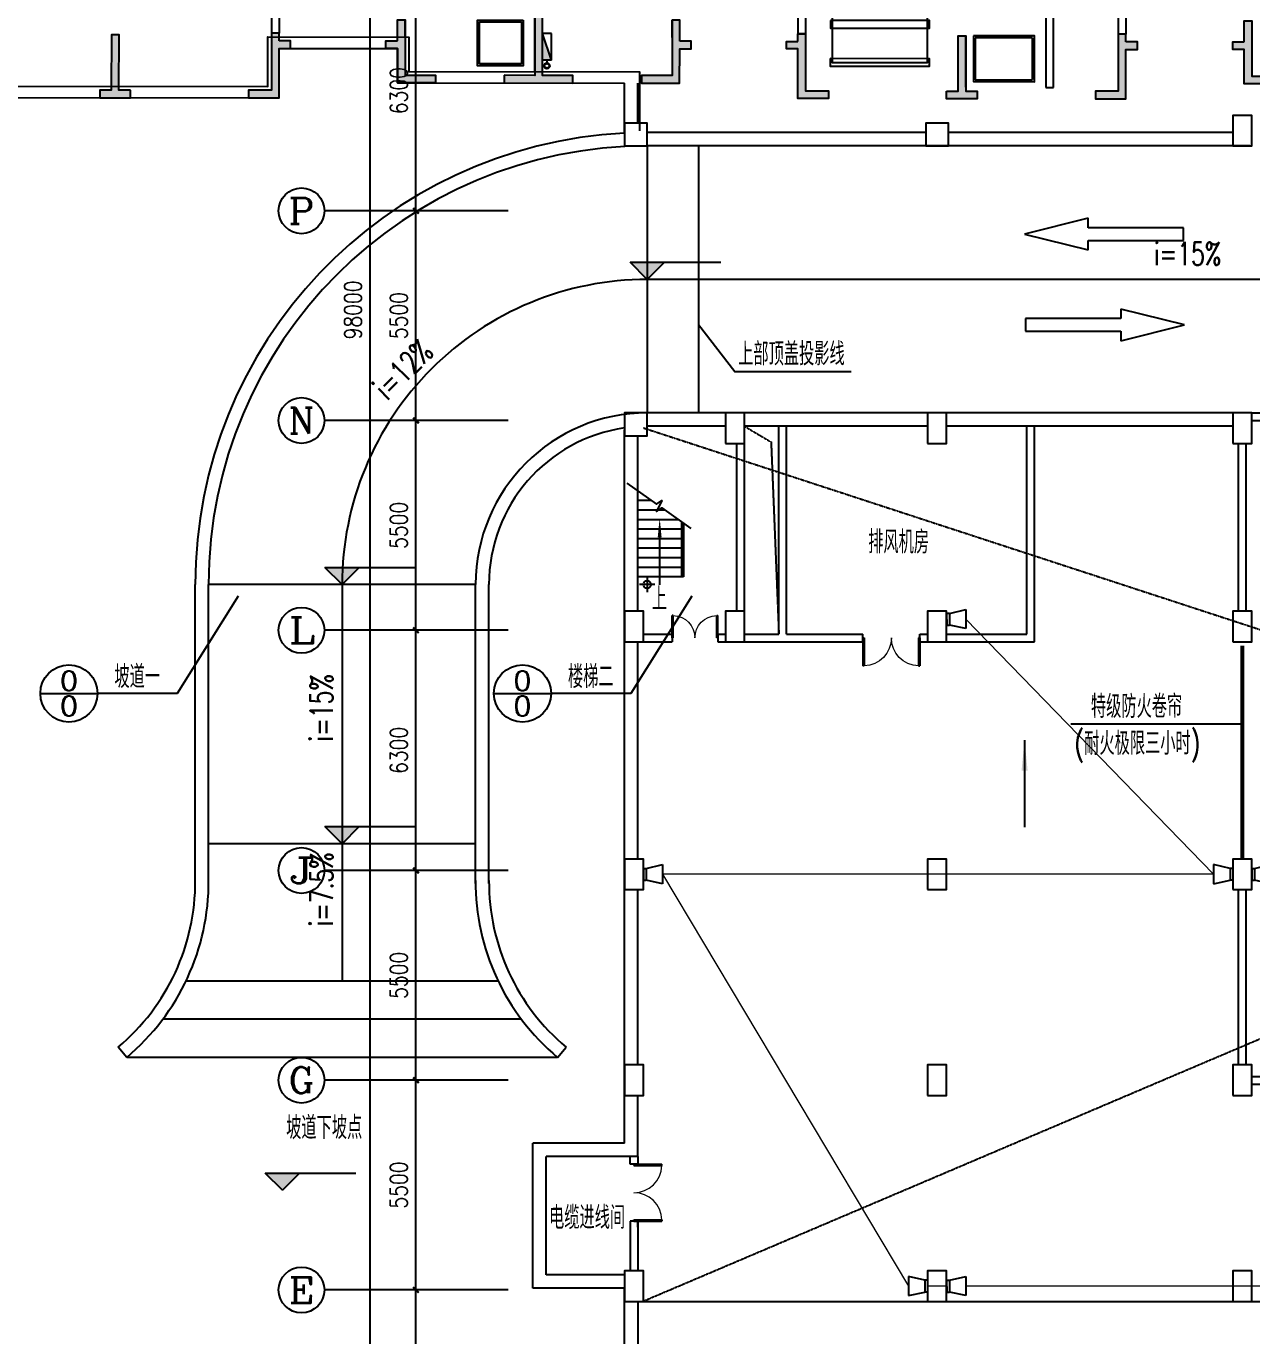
# Model space of a CAD drawing. Extents: x -781653 to 929899, y -295171 to 30012.
# Drawn here: x 168471 to 200604, y -208308 to -173964 of the extents above; entities that cross this region are included whole.
import ezdxf
from ezdxf.enums import TextEntityAlignment as Align

# ---------------------------------------------------------------- set-up
doc = ezdxf.new("R2010")
doc.units = 0
doc.header["$LTSCALE"] = 10
doc.header["$MEASUREMENT"] = 0
for name, pattern in [('BORDER', [1.75, 0.5, -0.25, 0.5, -0.25, 0, -0.25]), ('CENTER', [2, 1.25, -0.25, 0.25, -0.25]), ('DASH', [0.35, 0.25, -0.1])]:
    doc.linetypes.add(name, pattern=pattern)
doc.layers.get('0').update_dxf_attribs({"linetype": 'CONTINUOUS'})
doc.layers.get('Defpoints').update_dxf_attribs({"linetype": 'CONTINUOUS'})
for name, color, linetype in [('A-STAIRS', 9, 'CONTINUOUS'), ('AXIS', 3, 'CONTINUOUS'), ('AXIS_TEXT', 7, 'CONTINUOUS'), ('COLUMN', 1, 'CONTINUOUS'), ('DIM_ELEV', 3, 'CONTINUOUS'), ('DIM_SYMB', 3, 'CONTINUOUS'), ('DOTE', 8, 'CENTER'), ('HT-TEXT', 7, 'CONTINUOUS'), ('JPS-J', 6, 'CONTINUOUS'), ('JPS-X', 1, 'BORDER'), ('JPS-XHS', 7, 'CONTINUOUS'), ('PUB_DIM', 3, 'CONTINUOUS'), ('RD-equip', 3, 'CONTINUOUS'), ('solid', 252, 'CONTINUOUS'), ('STAIR', 9, 'CONTINUOUS'), ('TEXT', 7, 'CONTINUOUS'), ('wall', 8, 'CONTINUOUS'), ('wall-jg', 7, 'CONTINUOUS'), ('WINDOW', 4, 'CONTINUOUS'), ('索引', 24, 'CONTINUOUS'), ('结构墙', 1, 'CONTINUOUS'), ('行车方向', 4, 'CONTINUOUS'), ('行车线', 207, 'CONTINUOUS')]:
    doc.layers.add(name, color=color, linetype=linetype)
doc.layers.add('RD-line', color=2, linetype='CONTINUOUS', lineweight=0)
doc.layers.get('DOTE').off()
doc.styles.add('_TCH_AXIS', font='COMPLEX', dxfattribs={"bigfont": 'GBCBIG'})
doc.styles.add('_TEL_DIM', font='SIMPLEX', dxfattribs={"width": 0.8, "height": 3.5, "bigfont": 'HZTXT'})
doc.styles.add('COMP', font='complex', dxfattribs={"bigfont": 'hztxt'})
doc.styles.add('COMPLEX', font='COMPLEX')
doc.styles.add('DIM_FONT', font='SIMPLEX', dxfattribs={"width": 0.8, "bigfont": 'HZTXT'})
doc.styles.add('FS', font='tjromans.shx', dxfattribs={"width": 0.7, "bigfont": 'tjhztxt.shx'})
doc.styles.add('FS2', font='tjromans.shx', dxfattribs={"width": 0.8, "bigfont": 'tjhztxt.shx'})
doc.linetypes.add('BRA', pattern='A,2.8,-0.1,["B",_TEL_DIM,S=0.07,R=0,X=0,Y=-0.12],-0.25', length=3.15)
doc.dimstyles.new('DIMN300', dxfattribs={"dimscale": 3, "dimtxt": 300, "dimasz": 100, "dimexe": 250, "dimexo": 300, "dimgap": 150, "dimtad": 1, "dimdec": 0, "dimzin": 0, "dimdsep": 46, "dimtxsty": 'DIM_FONT', "dimblk": 'ARCHTICK', "dimcen": 0.09, "dimclrt": 7, "dimazin": 2, "dimtfac": 1, "dimtdec": 0, "dimtix": 1, "dimtmove": 2, "dimatfit": 3, "dimfxl": 0, "dimtolj": 1, "dimtzin": 0, "dimarcsym": 0})

# ---------------------------------------------------------------- blocks, each defined once
blk = doc.blocks.new('$DorLib2D$00000002')
for p, q in [((-0.5, 0), (-0.5, 0.4875)), ((-0.475, 0.4875), (-0.5, 0.4875)), ((-0.475, 0), (-0.475, 0.4875)), ((0.475, 0), (0.475, 0.4875)), ((0.475, 0.4875), (0.5, 0.4875)), ((0.5, 0), (0.5, 0.4875)), ((-0.5, 0), (-0.475, 0)), ((0.5, 0), (0.475, 0))]:
    blk.add_line(p, q)
at = {"lineweight": 13}
for centre, start, end in [((-0.4875, 0), 0, 88.53072), ((0.4875, 0), 91.46928, 180)]:
    blk.add_arc(centre, 0.4875, start, end, dxfattribs=at)
blk = doc.blocks.new('FF')
at = {"linetype": 'Continuous'}
for radius in [75, 60]:
    blk.add_circle((0, 0), radius, dxfattribs=at)
blk = doc.blocks.new('DXHS')
at = {"layer": 'JPS-XHS'}
blk.add_hatch(color=256, dxfattribs=at).paths.add_polyline_path([(-350, 240), (-350, 0), (350, 0)])
at = {"layer": 'JPS-XHS', "linetype": 'Continuous'}
for p, q in [((-350, 240), (-350, 0)), ((-350, 240), (350, 240)), ((-350, 0), (350, 0)), ((350, 240), (350, 0))]:
    blk.add_line(p, q, dxfattribs=at)
at = {"layer": 'JPS-XHS'}
blk.add_line((-350, 240), (350, 0), dxfattribs=at)
blk = doc.blocks.new('A$C057458B3')
at = {"layer": 'JPS-J', "color": 8}
for points in [[(32500, 3950), (30000, 3950), (30000, 950), (32500, 950)], [(29950, 2050), (29950, 1850), (32550, 1850), (32550, 2050)], [(29950, 1050), (29950, 850), (32550, 850), (32550, 1050)]]:
    blk.add_lwpolyline(points, close=True, dxfattribs=at)
at = {"layer": 'JPS-X', "color": 8, "const_width": 50}
blk.add_lwpolyline([(22520, 925), (22520, 1000)], dxfattribs=at)
at = {"layer": 'STAIR', "color": 8}
for points in [[(21900, 2050), (21900, 850), (20700, 850), (20700, 2050)], [(33700, 1650), (33700, 450), (35300, 450), (35300, 1650)]]:
    blk.add_lwpolyline(points, close=True, dxfattribs=at)
at = {"layer": 'STAIR', "color": 8, "linetype": 'DASH'}
for points in [[(21850, 2000), (21850, 900), (20750, 900), (20750, 2000)], [(33750, 1600), (33750, 500), (35250, 500), (35250, 1600)]]:
    blk.add_lwpolyline(points, close=True, dxfattribs=at)
at = {"layer": 'wall', "color": 8}
for p, q in [((15300, 6000), (15300, 1700)), ((15500, 5800), (15500, 1700)), ((29100, 4350), (29100, 1700)), ((29300, 4350), (29300, 1700)), ((37500, 4350), (37500, 1700)), ((37700, 4350), (37700, 1700)), ((35600, 3250), (35600, 300)), ((35800, 300), (35800, 3250)), ((15500, 1700), (15300, 1700)), ((29300, 1700), (29100, 1700)), ((35600, 300), (35800, 300))]:
    blk.add_line(p, q, dxfattribs=at)
at = {"layer": 'wall-jg', "color": 8}
for p, q in [((22200, 700), (22200, 2400)), ((22400, 700), (22400, 2400)), ((18600, 1600), (18600, 2050)), ((18800, 1600), (18800, 2050)), ((25800, 1600), (25800, 2050)), ((26000, 1600), (26000, 2050)), ((29100, 1600), (29100, 1650)), ((33300, 300), (33300, 1650)), ((33300, 1650), (33500, 1650)), ((33500, 300), (33500, 1650))]:
    blk.add_line(p, q, dxfattribs=at)
for points in [[(15500, 1600), (15500, 1700), (15300, 1700), (15300, 1600)], [(29100, 1600), (29100, 1700), (29300, 1700), (29300, 1600)]]:
    blk.add_lwpolyline(points, dxfattribs=at)
at = {"layer": 'JPS-X', "color": 8, "rotation": 90}
blk.add_blockref('FF', (22520, 850), dxfattribs=at)
at = {"layer": 'JPS-XHS', "color": 8, "xscale": -1, "rotation": 270}
blk.add_blockref('DXHS', (22400, 1350), dxfattribs=at)
blk = doc.blocks.new('A$C09E6704B')
at = {"layer": 'solid'}
for points in [[(22400, 600), (23200, 600), (23200, 400), (21400, 400), (21400, 600), (22200, 600), (22200, 2400), (22400, 2400)], [(18600, 1300), (18600, 400), (19600, 400), (19600, 600), (18800, 600), (18800, 2050), (18600, 2050), (18600, 1500), (18300, 1500), (18300, 1300)], [(26000, 1300), (26000, 400), (25000, 400), (25000, 600), (25800, 600), (25800, 2050), (26000, 2050), (26000, 1500), (26300, 1500), (26300, 1300)], [(41800, 600), (41800, 400), (40800, 400), (40800, 1300), (40500, 1300), (40500, 1500), (40800, 1500), (40800, 2050), (41000, 2050), (41000, 600)], [(11600, 0), (11600, 200), (11300, 200), (11300, 1650), (11100, 1650), (11100, 200), (10800, 200), (10800, 0)], [(15300, 200), (14700, 200), (14700, 0), (15500, 0), (15500, 1300), (15800, 1300), (15800, 1500), (15500, 1500), (15500, 1700), (15300, 1700)], [(29300, 200), (29900, 200), (29900, 0), (29100, 0), (29100, 1300), (28800, 1300), (28800, 1500), (29100, 1500), (29100, 1700), (29300, 1700)], [(33000, 0), (33000, 200), (33300, 200), (33300, 1650), (33500, 1650), (33500, 200), (33800, 200), (33800, 0)], [(37500, 1700), (37700, 1700), (37700, 1500), (38000, 1500), (38000, 1300), (37700, 1300), (37700, 0), (36900, 0), (36900, 200), (37500, 200)]]:
    blk.add_hatch(color=256, dxfattribs=at).paths.add_polyline_path(points)
at = {"layer": 'wall-jg'}
blk.add_lwpolyline([(21400, 600), (21400, 400), (23200, 400), (23200, 600), (22400, 600), (22400, 2400), (22200, 2400), (22200, 600)], close=True, dxfattribs=at)
for points in [[(18600, 1500), (18600, 2050), (18800, 2050), (18800, 600), (19600, 600), (19600, 400), (18600, 400), (18600, 1300), (18300, 1300), (18300, 1500), (18600, 1500)], [(26000, 1500), (26000, 2050), (25800, 2050), (25800, 600), (25000, 600), (25000, 400), (26000, 400), (26000, 1300), (26300, 1300), (26300, 1500), (26000, 1500)], [(40800, 1500), (40800, 2050), (41000, 2050), (41000, 600), (41800, 600), (41800, 400), (40800, 400), (40800, 1300), (40500, 1300), (40500, 1500), (40800, 1500)], [(11600, 200), (11300, 200), (11300, 1650), (11100, 1650), (11100, 200), (10800, 200), (10800, 0), (11600, 0), (11600, 200)], [(15500, 1500), (15500, 1700), (15300, 1700), (15300, 200), (14700, 200), (14700, 0), (15500, 0), (15500, 1300), (15800, 1300), (15800, 1500), (15500, 1500)], [(29100, 1500), (29100, 1700), (29300, 1700), (29300, 200), (29900, 200), (29900, 0), (29100, 0), (29100, 1300), (28800, 1300), (28800, 1500), (29100, 1500)], [(33000, 200), (33300, 200), (33300, 1650), (33500, 1650), (33500, 200), (33800, 200), (33800, 0), (33000, 0), (33000, 200)], [(37700, 1500), (37700, 1700), (37500, 1700), (37500, 200), (36900, 200), (36900, 0), (37700, 0), (37700, 1300), (38000, 1300), (38000, 1500), (37700, 1500)]]:
    blk.add_lwpolyline(points, dxfattribs=at)
blk = doc.blocks.new('_ARROW')
blk.add_solid([(0, 0), (-1, 0.1), (-1, -0.1)])
blk = doc.blocks.new('A$C24C54C7C')
at = {"layer": 'DIM_SYMB', "linetype": 'ByBlock'}
blk.add_lwpolyline([(1681, 0), (903, 550), (766, 454), (902, 743), (765, 647), (0, 1188)], dxfattribs=at)
at = {"layer": 'STAIR', "linetype": 'ByBlock'}
for p, q in [((196, 2455), (1396, 2455)), ((196, 1049), (196, 2455)), ((246, 1014), (246, 2455)), ((196, 2205), (1396, 2205)), ((196, 1955), (1396, 1955)), ((196, 1705), (1396, 1705)), ((196, 1455), (1396, 1455)), ((196, 1205), (1396, 1205)), ((330, 955), (1396, 955)), ((683, 705), (1396, 705)), ((1037, 455), (1396, 455))]:
    blk.add_line(p, q, dxfattribs=at)
blk.add_lwpolyline([(821, 1155), (821, 2665)], dxfattribs=at)
blk.add_lwpolyline([(821, 895, 0, 100, 0), (821, 1415, 200, 200, 0)], format="xyseb", dxfattribs=at)
blk = doc.blocks.new('A$C1C157CE4')
at = {"layer": '行车线', "linetype": 'DASH', "ltscale": 3000}
for points in [[(4167, 2967), (1667, 2967), (1667, 3217), (0, 2800), (1667, 2383), (1667, 2633), (4167, 2633)], [(2531, 833), (2531, 583), (31, 583), (31, 250), (2531, 250), (2531, 0), (4198, 417)]]:
    blk.add_lwpolyline(points, close=True, dxfattribs=at)
blk = doc.blocks.new('A$C0FE76EBE')
at = {"layer": 'COLUMN'}
for points in [[(-243037, 9047), (-242437, 9047), (-242437, 9647), (-243037, 9647)], [(-235137, 9047), (-234537, 9047), (-234537, 9647), (-235137, 9647)], [(-227087, 9047), (-226587, 9047), (-226587, 9847), (-227087, 9847)], [(-243037, 1447), (-242437, 1447), (-242437, 2047), (-243037, 2047)], [(-240387, 1247), (-239887, 1247), (-239887, 2047), (-240387, 2047)], [(-235087, 1247), (-234587, 1247), (-234587, 2047), (-235087, 2047)], [(-227087, 1247), (-226587, 1247), (-226587, 2047), (-227087, 2047)], [(-243037, -3953), (-242537, -3953), (-242537, -3153), (-243037, -3153)], [(-240387, -3953), (-239887, -3953), (-239887, -3153), (-240387, -3153)], [(-235087, -3953), (-234587, -3953), (-234587, -3153), (-235087, -3153)], [(-227087, -3953), (-226587, -3953), (-226587, -3153), (-227087, -3153)], [(-243037, -10453), (-242537, -10453), (-242537, -9653), (-243037, -9653)], [(-235087, -10453), (-234587, -10453), (-234587, -9653), (-235087, -9653)], [(-227087, -10453), (-226587, -10453), (-226587, -9653), (-227087, -9653)], [(-243037, -15853), (-242537, -15853), (-242537, -15053), (-243037, -15053)], [(-235087, -15853), (-234587, -15853), (-234587, -15053), (-235087, -15053)], [(-227087, -15853), (-226587, -15853), (-226587, -15053), (-227087, -15053)], [(-243037, -21253), (-242537, -21253), (-242537, -20453), (-243037, -20453)], [(-235087, -21253), (-234587, -21253), (-234587, -20453), (-235087, -20453)], [(-227087, -21253), (-226587, -21253), (-226587, -20453), (-227087, -20453)]]:
    blk.add_lwpolyline(points, close=True, dxfattribs=at)
at = {"layer": '结构墙', "linetype": 'ByBlock'}
for p, q in [((-243037, 9381), (-243037, 10696)), ((-242687, 9647), (-242687, 10695)), ((-235137, 9397), (-242437, 9397)), ((-227087, 9397), (-234537, 9397)), ((-226637, 9047), (-242437, 9047)), ((-227087, 2047), (-242437, 2047)), ((-243037, -17103), (-243037, 1603)), ((-242687, -3153), (-242687, 1447)), ((-240387, 1697), (-242437, 1697)), ((-235087, 1697), (-239887, 1697)), ((-227087, 1697), (-234587, 1697)), ((-254287, -10293), (-254287, -2453)), ((-253937, -10294), (-253937, -2453)), ((-246937, -10294), (-246937, -2453)), ((-246587, -10293), (-246587, -2453)), ((-242687, -9653), (-242687, -3953)), ((-242687, -15053), (-242687, -10453)), ((-256084, -14853), (-256309, -14585)), ((-244789, -14853), (-244564, -14585)), ((-242687, -17453), (-242687, -15853)), ((-245437, -20903), (-245437, -17103)), ((-243037, -17103), (-245437, -17103)), ((-245087, -20553), (-245087, -17453)), ((-242687, -17453), (-245087, -17453)), ((-243037, -20553), (-245087, -20553)), ((-243037, -20903), (-245437, -20903)), ((-243037, -36930), (-243037, -20903)), ((-242687, -21253), (-242687, -26953))]:
    blk.add_line(p, q, dxfattribs=at)
for centre, radius, start, end in [((-242437, -2453), 11850, 92.9023, 180), ((-242437, -2453), 11500, 90, 180), ((-242437, -2453), 4500, 90, 180), ((-242437, -2453), 4150, 98.3129, 180), ((-259937, -10253), 5650, 309.9445, 0.3907), ((-259937, -10253), 6000, 309.9445, 0.3907), ((-240937, -10253), 6000, 179.6093, 230.0565), ((-240937, -10253), 5650, 179.6093, 230.0566)]:
    blk.add_arc(centre, radius, start, end, dxfattribs=at)
blk = doc.blocks.new('_ArchTick')
at = {"color": 0, "linetype": 'ByBlock', "const_width": 0.4}
blk.add_lwpolyline([(-0.5, -0.5), (0.5, 0.5)], dxfattribs=at)
blk = doc.blocks.new('*D67')
at = {"layer": 'Defpoints', "color": 0}
for p in [(2400, 109541), (6471, 109541), (6471, 11541)]:
    blk.add_point(p, dxfattribs=at)
at = {"layer": 'PUB_DIM', "color": 0, "lineweight": -2}
for p, q in [((6021, 109541), (2025, 109541)), ((2400, 11541), (2400, 109541)), ((6021, 11541), (2025, 11541))]:
    blk.add_line(p, q, dxfattribs=at)
at = {"layer": 'PUB_DIM', "color": 0, "lineweight": -2, "xscale": 150, "yscale": 150, "zscale": 150}
for p, rotation in [((2400, 109541), 90), ((2400, 11541), 270)]:
    blk.add_blockref('_ArchTick', p, dxfattribs=dict(at, rotation=rotation))
at = {"layer": 'PUB_DIM', "color": 7, "insert": (1950, 60541), "char_height": 450, "attachment_point": 5, "rotation": 90, "style": 'DIM_FONT'}
blk.add_mtext('\\A1;98000', dxfattribs=at)
blk = doc.blocks.new('*D68')
at = {"layer": 'Defpoints', "color": 0}
for p in [(3600, 63141), (6471, 63141), (6471, 57641)]:
    blk.add_point(p, dxfattribs=at)
at = {"layer": 'PUB_DIM', "color": 0, "lineweight": -2}
for p, q in [((6021, 63141), (3225, 63141)), ((3600, 57641), (3600, 63141)), ((6021, 57641), (3225, 57641))]:
    blk.add_line(p, q, dxfattribs=at)
at = {"layer": 'PUB_DIM', "color": 0, "lineweight": -2, "xscale": 150, "yscale": 150, "zscale": 150}
for p, rotation in [((3600, 63141), 90), ((3600, 57641), 270)]:
    blk.add_blockref('_ArchTick', p, dxfattribs=dict(at, rotation=rotation))
at = {"layer": 'PUB_DIM', "color": 7, "insert": (3150, 60391), "char_height": 450, "attachment_point": 5, "rotation": 90, "style": 'DIM_FONT'}
blk.add_mtext('\\A1;5500', dxfattribs=at)
blk = doc.blocks.new('*D69')
at = {"layer": 'Defpoints', "color": 0}
for p in [(3600, 57641), (6471, 57641), (6471, 52141)]:
    blk.add_point(p, dxfattribs=at)
at = {"layer": 'PUB_DIM', "color": 0, "lineweight": -2}
for p, q in [((6021, 57641), (3225, 57641)), ((3600, 52141), (3600, 57641)), ((6021, 52141), (3225, 52141))]:
    blk.add_line(p, q, dxfattribs=at)
at = {"layer": 'PUB_DIM', "color": 0, "lineweight": -2, "xscale": 150, "yscale": 150, "zscale": 150}
for p, rotation in [((3600, 57641), 90), ((3600, 52141), 270)]:
    blk.add_blockref('_ArchTick', p, dxfattribs=dict(at, rotation=rotation))
at = {"layer": 'PUB_DIM', "color": 7, "insert": (3150, 54891), "char_height": 450, "attachment_point": 5, "rotation": 90, "style": 'DIM_FONT'}
blk.add_mtext('\\A1;5500', dxfattribs=at)
blk = doc.blocks.new('*D70')
at = {"layer": 'Defpoints', "color": 0}
for p in [(3600, 52141), (6471, 52141), (6471, 45841)]:
    blk.add_point(p, dxfattribs=at)
at = {"layer": 'PUB_DIM', "color": 0, "lineweight": -2}
for p, q in [((6021, 52141), (3225, 52141)), ((3600, 45841), (3600, 52141)), ((6021, 45841), (3225, 45841))]:
    blk.add_line(p, q, dxfattribs=at)
at = {"layer": 'PUB_DIM', "color": 0, "lineweight": -2, "xscale": 150, "yscale": 150, "zscale": 150}
for p, rotation in [((3600, 52141), 90), ((3600, 45841), 270)]:
    blk.add_blockref('_ArchTick', p, dxfattribs=dict(at, rotation=rotation))
at = {"layer": 'PUB_DIM', "color": 7, "insert": (3150, 48991), "char_height": 450, "attachment_point": 5, "rotation": 90, "style": 'DIM_FONT'}
blk.add_mtext('\\A1;6300', dxfattribs=at)
blk = doc.blocks.new('*D71')
at = {"layer": 'Defpoints', "color": 0}
for p in [(3600, 45841), (6471, 45841), (6471, 40341)]:
    blk.add_point(p, dxfattribs=at)
at = {"layer": 'PUB_DIM', "color": 0, "lineweight": -2}
for p, q in [((6021, 45841), (3225, 45841)), ((3600, 40341), (3600, 45841)), ((6021, 40341), (3225, 40341))]:
    blk.add_line(p, q, dxfattribs=at)
at = {"layer": 'PUB_DIM', "color": 0, "lineweight": -2, "xscale": 150, "yscale": 150, "zscale": 150}
for p, rotation in [((3600, 45841), 90), ((3600, 40341), 270)]:
    blk.add_blockref('_ArchTick', p, dxfattribs=dict(at, rotation=rotation))
at = {"layer": 'PUB_DIM', "color": 7, "insert": (3150, 43091), "char_height": 450, "attachment_point": 5, "rotation": 90, "style": 'DIM_FONT'}
blk.add_mtext('\\A1;5500', dxfattribs=at)
blk = doc.blocks.new('*D72')
at = {"layer": 'Defpoints', "color": 0}
for p in [(3600, 40341), (6471, 40341), (6471, 34841)]:
    blk.add_point(p, dxfattribs=at)
at = {"layer": 'PUB_DIM', "color": 0, "lineweight": -2}
for p, q in [((6021, 40341), (3225, 40341)), ((3600, 34841), (3600, 40341)), ((6021, 34841), (3225, 34841))]:
    blk.add_line(p, q, dxfattribs=at)
at = {"layer": 'PUB_DIM', "color": 0, "lineweight": -2, "xscale": 150, "yscale": 150, "zscale": 150}
for p, rotation in [((3600, 40341), 90), ((3600, 34841), 270)]:
    blk.add_blockref('_ArchTick', p, dxfattribs=dict(at, rotation=rotation))
at = {"layer": 'PUB_DIM', "color": 7, "insert": (3150, 37591), "char_height": 450, "attachment_point": 5, "rotation": 90, "style": 'DIM_FONT'}
blk.add_mtext('\\A1;5500', dxfattribs=at)
blk = doc.blocks.new('*D73')
at = {"layer": 'Defpoints', "color": 0}
for p in [(3600, 34841), (6471, 34841), (6471, 28541)]:
    blk.add_point(p, dxfattribs=at)
at = {"layer": 'PUB_DIM', "color": 0, "lineweight": -2}
for p, q in [((6021, 34841), (3225, 34841)), ((3600, 28541), (3600, 34841)), ((6021, 28541), (3225, 28541))]:
    blk.add_line(p, q, dxfattribs=at)
at = {"layer": 'PUB_DIM', "color": 0, "lineweight": -2, "xscale": 150, "yscale": 150, "zscale": 150}
for p, rotation in [((3600, 34841), 90), ((3600, 28541), 270)]:
    blk.add_blockref('_ArchTick', p, dxfattribs=dict(at, rotation=rotation))
at = {"layer": 'PUB_DIM', "color": 7, "insert": (3150, 31691), "char_height": 450, "attachment_point": 5, "rotation": 90, "style": 'DIM_FONT'}
blk.add_mtext('\\A1;6300', dxfattribs=at)
blk = doc.blocks.new('_AXISO')
blk.add_circle((0, 0), 0.5)
at = {"layer": 'AXIS_TEXT', "style": 'COMPLEX', "width": 1.041667}
blk.add_attdef('A', text='', height=0.56, dxfattribs=at).set_placement((-0.25, -0.28), (0.25, -0.28), align=Align.FIT)
blk = doc.blocks.new('*D167')
at = {"layer": 'Defpoints', "color": 0}
for p in [(3600, 69441), (6471, 69441), (6471, 63141)]:
    blk.add_point(p, dxfattribs=at)
at = {"layer": 'PUB_DIM', "color": 0, "lineweight": -2}
for p, q in [((6021, 69441), (3225, 69441)), ((3600, 63141), (3600, 69441)), ((6021, 63141), (3225, 63141))]:
    blk.add_line(p, q, dxfattribs=at)
at = {"layer": 'PUB_DIM', "color": 0, "lineweight": -2, "xscale": 150, "yscale": 150, "zscale": 150}
for p, rotation in [((3600, 69441), 90), ((3600, 63141), 270)]:
    blk.add_blockref('_ArchTick', p, dxfattribs=dict(at, rotation=rotation))
at = {"layer": 'PUB_DIM', "color": 7, "insert": (3150, 66291), "char_height": 450, "attachment_point": 5, "rotation": 90, "style": 'DIM_FONT'}
blk.add_mtext('\\A1;6300', dxfattribs=at)
blk = doc.blocks.new('A$C0684325B')
at = {"layer": 'PUB_DIM'}
blk.add_hatch(color=256, dxfattribs=at).paths.add_polyline_path([(600, 300), (0, 300), (300, 0)])
for p, q in [((0, 300), (1584, 300)), ((300, 0), (0, 300)), ((300, 0), (600, 300))]:
    blk.add_line(p, q, dxfattribs=at)
blk = doc.blocks.new('A$C53C91F33')
at = {"layer": 'PUB_DIM'}
for p, q in [((200, 400), (200, 0)), ((400, 200), (0, 200))]:
    blk.add_line(p, q, dxfattribs=at)
blk.add_circle((200, 200), 100, dxfattribs=at)
blk = doc.blocks.new('_index')
blk.add_line((-0.5, 0), (0.5, 0))
blk.add_circle((0, 0), 0.5)
at = {"style": 'COMP'}
for tag, width, p, p2 in [('1', 2.333333, (-0.17, 0.05), (0.17, 0.05)), ('-', 1.166667, (-0.17, -0.39), (0.17, -0.39))]:
    blk.add_attdef(tag, text='', height=0.34, dxfattribs=dict(at, width=width)).set_placement(p, p2, align=Align.FIT)
blk = doc.blocks.new('adasdasdasd')
at = {"layer": 'RD-equip'}
for p, q in [((-151, 430), (-251, 0)), ((-154, 500), (-154, 430)), ((-154, 500), (159, 500)), ((-154, 430), (159, 430)), ((251, 0), (158, 430)), ((159, 500), (159, 430)), ((-251, 0), (251, 0))]:
    blk.add_line(p, q, dxfattribs=at)
blk = doc.blocks.new('A$C35934B5C')
at = {"layer": 'AXIS'}
for p, q in [((6020.9, 63140.6), (1200, 63140.6)), ((6020.9, 57640.6), (1200, 57640.6)), ((6020.9, 52140.6), (1200, 52140.6)), ((6020.9, 45840.6), (1200, 45840.6)), ((6020.9, 40340.6), (1200, 40340.6)), ((6020.9, 34840.6), (1200, 34840.6))]:
    blk.add_line(p, q, dxfattribs=at)
at = {"layer": 'AXIS', "linetype": 'ByBlock'}
ref = blk.add_blockref('_AXISO', (600, 63140.6), dxfattribs=dict(at, xscale=1200, yscale=1200, zscale=1200))
ref.add_attrib('A', 'P', dxfattribs={"layer": 'AXIS_TEXT', "linetype": 'ByBlock', "height": 678.8, "style": '_TCH_AXIS', "width": 1.235294}).set_placement((260.6, 62801.2), (939.4, 62801.2), align=Align.FIT)
ref = blk.add_blockref('_AXISO', (600, 57640.6), dxfattribs=dict(at, xscale=1200, yscale=1200, zscale=1200))
ref.add_attrib('A', 'N', dxfattribs={"layer": 'AXIS_TEXT', "linetype": 'ByBlock', "height": 678.8, "style": '_TCH_AXIS', "width": 1.105263}).set_placement((260.6, 57301.2), (939.4, 57301.2), align=Align.FIT)
ref = blk.add_blockref('_AXISO', (600, 52140.6), dxfattribs=dict(at, xscale=1200, yscale=1200, zscale=1200))
ref.add_attrib('A', 'L', dxfattribs={"layer": 'AXIS_TEXT', "linetype": 'ByBlock', "height": 678.8, "style": '_TCH_AXIS', "width": 1.4}).set_placement((260.6, 51801.2), (939.4, 51801.2), align=Align.FIT)
ref = blk.add_blockref('_AXISO', (600, 45840.6), dxfattribs=dict(at, xscale=1200, yscale=1200, zscale=1200))
ref.add_attrib('A', 'J', dxfattribs={"layer": 'AXIS_TEXT', "linetype": 'ByBlock', "height": 678.8, "style": '_TCH_AXIS', "width": 1.909091}).set_placement((260.6, 45501.2), (939.4, 45501.2), align=Align.FIT)
ref = blk.add_blockref('_AXISO', (600, 40340.6), dxfattribs=dict(at, xscale=1200, yscale=1200, zscale=1200))
ref.add_attrib('A', 'G', dxfattribs={"layer": 'AXIS_TEXT', "linetype": 'ByBlock', "height": 678.8, "style": '_TCH_AXIS', "width": 1.166667}).set_placement((260.6, 40001.2), (939.4, 40001.2), align=Align.FIT)
ref = blk.add_blockref('_AXISO', (600, 34840.6), dxfattribs=dict(at, xscale=1200, yscale=1200, zscale=1200))
ref.add_attrib('A', 'E', dxfattribs={"layer": 'AXIS_TEXT', "linetype": 'ByBlock', "height": 678.8, "style": '_TCH_AXIS', "width": 1.3125}).set_placement((260.6, 34501.2), (939.4, 34501.2), align=Align.FIT)
at = {"layer": 'PUB_DIM'}
for p1, p2, distance, picture, middle in [((6470.9, 11540.6), (6470.9, 109540.6), 4070.9, '*D67', (1950, 60540.6)), ((6470.9, 57640.6), (6470.9, 63140.6), 2870.9, '*D68', (3150, 60390.6)), ((6470.9, 52140.6), (6470.9, 57640.6), 2870.9, '*D69', (3150, 54890.6)), ((6470.9, 45840.6), (6470.9, 52140.6), 2870.9, '*D70', (3150, 48990.6)), ((6470.9, 40340.6), (6470.9, 45840.6), 2870.9, '*D71', (3150, 43090.6)), ((6470.9, 34840.6), (6470.9, 40340.6), 2870.9, '*D72', (3150, 37590.6)), ((6470.9, 28540.6), (6470.9, 34840.6), 2870.9, '*D73', (3150, 31690.6))]:
    dim = blk.add_aligned_dim(p1=p1, p2=p2, distance=distance, dimstyle='DIMN300', override={"dimscale": 1.5}, dxfattribs=at)
    dim.commit()
    dim.dimension.update_dxf_attribs({"geometry": picture, "text_midpoint": middle})
dim = blk.add_linear_dim(base=(3600, 69440.6), p1=(6470.9, 63140.6), p2=(6470.9, 69440.6), angle=90, dimstyle='DIMN300', override={"dimscale": 1.5}, dxfattribs=at)
dim.commit()
dim.dimension.update_dxf_attribs({"geometry": '*D167', "text_midpoint": (3150, 66290.6)})

msp = doc.modelspace()

# ---------------------------------------------------------------- linework, layer by layer
at = {"layer": 'A-STAIRS', "linetype": 'DASH', "ltscale": 5}
for p, q in [((186100.8, -177105.1), (186100.8, -184105.1)), ((238703.8, -184405.1), (184653.8, -207405.1)), ((254653.8, -207405.1), (184653.8, -184506.4))]:
    msp.add_line(p, q, dxfattribs=at)
at = {"layer": 'DIM_ELEV', "linetype": 'ByBlock'}
msp.add_lwpolyline([(194646.3, -192688.3), (194646.3, -194967.9)], dxfattribs=at)
at = {"layer": 'HT-TEXT'}
msp.add_line((195857.4, -192255.2, 0), (200353.8, -192255.2, 0), dxfattribs=at)
at = {"layer": 'RD-line', "linetype": 'BRA', "ltscale": 0.8}
for p, q in [((193104, -189512.1), (199603.5, -196202)), ((199603.5, -196202), (185154, -196202)), ((185154, -196202), (191603.5, -207002)), ((192603.8, -207005.1), (192103.8, -207005.1)), ((207603.5, -207005.1), (193104, -207005.1))]:
    msp.add_line(p, q, dxfattribs=at)
at = {"layer": 'STAIR'}
for p, q in [((184753.8, -177105.1), (184753.8, -184105.1)), ((200603.8, -184105.1), (216103.8, -184105.1)), ((200603.8, -184305.1), (208103.8, -184305.1)), ((180253.8, -188605.1), (173253.8, -188605.1)), ((180253.8, -195405.1), (173253.8, -195405.1)), ((180846.4, -199005.1), (172661.2, -199005.1)), ((181453.8, -200005.1), (172053.8, -200005.1)), ((182401.5, -201005.1), (171106, -201005.1)), ((184653.8, -207405.1), (255853.8, -207405.1))]:
    msp.add_line(p, q, dxfattribs=at)
msp.add_lwpolyline([(213567.8, -180605.1), (184753.8, -180605.1, 0.4142136), (176753.8, -188605.1), (176753.8, -198986.1)], format="xyb", dxfattribs=at)
at = {"layer": 'STAIR', "linetype": 'DASH'}
msp.add_lwpolyline([(187303.8, -184455.1), (188000.3, -184867.5), (188203.8, -189905.1)], dxfattribs=at)
at = {"layer": 'TEXT'}
msp.add_lwpolyline([(190097.7, -183029.9), (187048, -183029.9), (186100.8, -181794.7)], dxfattribs=at)
at = {"layer": 'wall', "linetype": 'ByBlock'}
for p, q in [((188203.8, -189905.1), (188203.8, -184455.1)), ((188403.8, -189905.1), (188403.8, -184455.1)), ((194703.8, -189905.1), (194703.8, -184455.1)), ((194903.8, -190105.1), (194903.8, -184455.1)), ((187103.8, -189305.1), (187103.8, -184905.1)), ((187303.8, -189305.1), (187303.8, -184905.1)), ((200253.8, -189305.1), (200253.8, -184905.1)), ((200453.8, -189305.1), (200453.8, -184905.1)), ((184653.8, -189905.1), (185403.8, -189905.1)), ((185403.8, -189905.1), (185403.8, -190105.1)), ((186603.8, -189905.1), (186603.8, -190105.1)), ((186603.8, -189905.1), (186803.8, -189905.1)), ((187303.8, -189905.1), (188203.8, -189905.1)), ((188103.8, -189905.1), (188203.8, -189905.1)), ((188403.8, -189905.1), (190403.8, -189905.1)), ((190403.8, -190105.1), (190403.8, -189905.1)), ((191903.8, -190105.1), (191903.8, -189905.1)), ((191903.8, -189905.1), (192103.8, -189905.1)), ((192603.8, -189905.1), (194703.8, -189905.1)), ((184653.8, -190105.1), (185403.8, -190105.1)), ((186603.8, -190105.1), (190403.8, -190105.1)), ((191903.8, -190105.1), (192103.8, -190105.1)), ((192603.8, -190105.1), (194903.8, -190105.1)), ((200253.8, -201205.1), (200253.8, -196605.1)), ((200453.8, -201205.1), (200453.8, -196605.1)), ((200603.8, -201505.1), (208103.8, -201505.1)), ((200603.8, -201705.1), (208103.8, -201705.1)), ((184303.8, -203804.4), (184303.8, -203604.4)), ((184503.8, -203604.4), (184503.8, -203804.4)), ((184503.8, -203804.4), (184303.8, -203804.4)), ((184303.8, -205304.4), (184303.8, -206604.4)), ((184503.8, -205304.4), (184303.8, -205304.4)), ((184503.8, -205304.4), (184503.8, -206604.4)), ((184503.8, -205454.4), (184503.8, -205304.4))]:
    msp.add_line(p, q, dxfattribs=at)
at = {"layer": 'WINDOW', "linetype": 'DASH', "ltscale": 2, "const_width": 100}
msp.add_lwpolyline([(200353.8, -190205.1), (200353.8, -195805.1)], dxfattribs=at)
at = {"layer": '索引'}
for points in [[(174030.6, -188912.8), (172432.4, -191461.5), (170341.9, -191461.5), (170341.9, -191461.5)], [(185921.4, -188912.8), (184323.2, -191461.5), (182232.7, -191461.5), (182232.7, -191461.5)]]:
    msp.add_lwpolyline(points, dxfattribs=at)
at = {"layer": '结构墙', "linetype": 'ByBlock'}
for p, q in [((173253.8, -196405.1), (173253.8, -188605.1)), ((180253.8, -196405.3), (180253.8, -188605.1))]:
    msp.add_line(p, q, dxfattribs=at)
at = {"layer": '结构墙'}
for points in [[(166802.8, -175535.6), (174802.8, -175545), (174804.3, -174245), (178504.3, -174249.4), (178503.3, -175149.4), (184553.8, -175156.5), (184553.8, -176706.8)], [(166502.5, -175835.2), (175102.5, -175845.4), (175104, -174545.4), (178204, -174549), (178202.9, -175449), (184153.8, -175456)]]:
    msp.add_lwpolyline(points, dxfattribs=at)

# ---------------------------------------------------------------- block references
at = {"rotation": 359.9324396606484}
msp.add_blockref('A$C057458B3', (159602.5, -175827.1), dxfattribs=at)
at = {"layer": 'A-STAIRS', "linetype": 'ByBlock', "rotation": 180}
msp.add_blockref('A$C24C54C7C', (185900.2, -185950), dxfattribs=at)
at = {"layer": 'DIM_ELEV', "linetype": 'ByBlock', "xscale": -800, "yscale": 799.9999999998568, "zscale": 799.9999999999998, "rotation": 270.0000001267329}
msp.add_blockref('_ARROW', (194646.3, -192688.3), dxfattribs=at)
at = {"layer": 'DOTE', "color": 3}
msp.add_blockref('A$C35934B5C', (175089.6, -241945.8), dxfattribs=at)
at = {"layer": 'PUB_DIM', "xscale": 1.5, "yscale": 1.5, "zscale": 1.5}
for p in [(184303.8, -180605.1), (176303.8, -188605.1), (176303.8, -195405.1), (174740.5, -204489.1)]:
    msp.add_blockref('A$C0684325B', p, dxfattribs=at)
at = {"layer": 'PUB_DIM'}
msp.add_blockref('A$C53C91F33', (184553.8, -188805.1), dxfattribs=at)
at = {"layer": 'RD-equip', "xscale": -1, "rotation": 90.0795697250411}
for p in [(193104, -189512.1), (185154, -196202), (201104, -196202), (193104, -207002)]:
    msp.add_blockref('adasdasdasd', p, dxfattribs=at)
at = {"layer": 'RD-equip', "rotation": 269.9204302749589}
for p in [(199603.5, -196202), (191603.5, -207002)]:
    msp.add_blockref('adasdasdasd', p, dxfattribs=at)
at = {"layer": 'wall', "rotation": 359.9324396606484}
msp.add_blockref('A$C09E6704B', (159602.5, -175827.1), dxfattribs=at)
at = {"layer": 'WINDOW', "linetype": 'ByBlock'}
for p, xscale, yscale, zscale, rotation in [((186003.8, -190005.1), -1200, 1200, 1200, 359.9999999999984), ((191153.8, -190005.1), -1500, 1500, 1500, 180), ((184403.8, -204554.4), -1500, -1500, -1500, 89.99999999998553)]:
    msp.add_blockref('$DorLib2D$00000002', p, dxfattribs=dict(at, xscale=xscale, yscale=yscale, zscale=zscale, rotation=rotation))
at = {"layer": '索引', "ltscale": 2}
ref = msp.add_blockref('_index', (169591.9, -191461.5), dxfattribs=dict(at, xscale=1500, yscale=1500, zscale=1500, rotation=2.368081988083661e-11))
ref.add_attrib('1', '0', dxfattribs={"layer": '0', "height": 510, "style": 'COMP', "width": 1.5}).set_placement((169336.9, -191386.5), (169846.9, -191386.5), align=Align.FIT)
ref.add_attrib('-', '0', dxfattribs={"layer": '0', "height": 510, "style": 'COMP', "width": 1.5}).set_placement((169336.9, -192046.5), (169846.9, -192046.5), align=Align.FIT)
ref = msp.add_blockref('_index', (181482.7, -191461.5), dxfattribs=dict(at, xscale=1500, yscale=1500, zscale=1500, rotation=2.368081988083661e-11))
ref.add_attrib('1', '0', dxfattribs={"layer": '0', "height": 510, "style": 'COMP', "width": 1.5}).set_placement((181227.7, -191386.5), (181737.7, -191386.5), align=Align.FIT)
ref.add_attrib('-', '0', dxfattribs={"layer": '0', "height": 510, "style": 'COMP', "width": 1.5}).set_placement((181227.7, -192046.5), (181737.7, -192046.5), align=Align.FIT)
at = {"layer": '结构墙'}
msp.add_blockref('A$C0FE76EBE', (427190.6, -186151.8), dxfattribs=at)
at = {"layer": '行车方向'}
msp.add_blockref('A$C1C157CE4', (194643.4, -182214.9), dxfattribs=at)

# ---------------------------------------------------------------- texts
at = {"layer": 'TEXT', "style": 'FS2', "width": 0.7}
msp.add_text('i=15%', height=600, dxfattribs=at).set_placement((198039.3, -180230.7))
for s, rotation, p in [('i=12%', 45, (177936.9, -183802.1)), ('排风机房', 359.83888, (190545.8, -187789.5)), ('上', 0.16112, (184871.6, -189280.8)), ('i=15%', 90, (176513.5, -192720.7)), ('(耐火极限三小时)', 0.16112, (195957.9, -193076.6)), ('i=7.5%', 90, (176513.5, -197571.2)), ('坡道下坡点', 0.16112, (175287.6, -203153.1)), ('电缆进线间', 0.16112, (182179, -205509.8))]:
    msp.add_text(s, height=600, rotation=rotation, dxfattribs=at).set_placement(p)
for s, p in [('上部顶盖投影线', (188534.4, -182860.4)), ('特级防火卷帘', (197583.5, -192103.4, 0))]:
    msp.add_text(s, height=600, rotation=0.16112, dxfattribs=at).set_placement(p, align=Align.CENTER)
at = {"layer": '索引', "linetype": 'DASH', "ltscale": 2, "style": 'FS', "width": 0.7}
for s, p in [('坡道一', (171382.9, -191322.3)), ('楼梯二', (183273.7, -191322.3))]:
    msp.add_text(s, height=600, rotation=0.16112, dxfattribs=at).set_placement(p, align=Align.CENTER)

doc.saveas('drawing.dxf')
